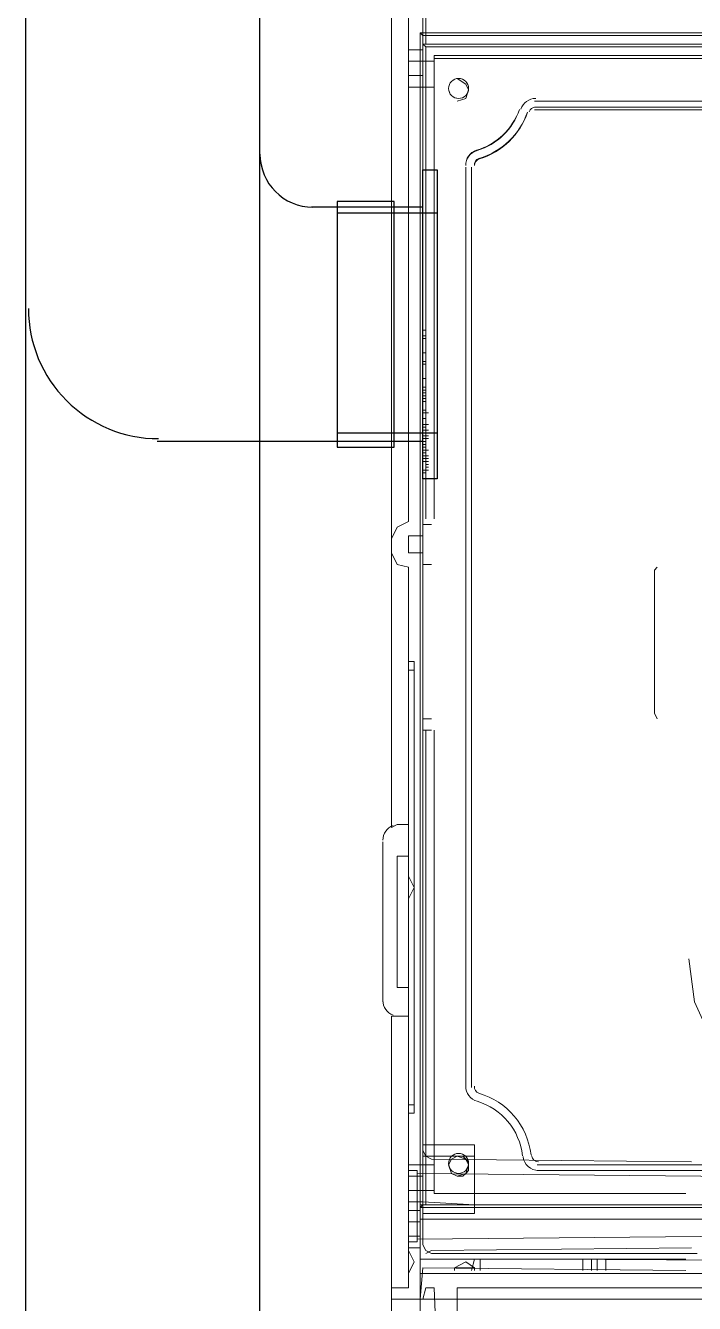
# Model space of a CAD drawing. Header units: millimetres. Extents: x -305 to 1353, y -289 to 1176.
# Drawn here: x 269.17 to 282.31, y 1087.5 to 1112.6 of the extents above; entities that cross this region are included whole.
import ezdxf

# ---------------------------------------------------------------- set-up
doc = ezdxf.new("R2010")
doc.units = ezdxf.units.MM
doc.header["$MEASUREMENT"] = 0
doc.layers.add('PDF_0', color=7, linetype='Continuous')

msp = doc.modelspace()

# ---------------------------------------------------------------- linework, layer by layer
at = {"layer": 'PDF_0', "lineweight": 25}
for points in [[(269.174, 1145.199), (269.174, 1000.931)], [(273.779, 1004.02), (273.779, 1056.471), (273.779, 1109.315), (273.779, 1145.311)], [(276.98, 1109.034), (275.295, 1109.034), (274.79, 1109.034)], [(275.295, 1108.921), (277.261, 1108.921)], [(275.295, 1104.597), (277.261, 1104.597)], [(276.98, 1104.429), (275.295, 1104.429), (271.757, 1104.429)]]:
    msp.add_lwpolyline(points, dxfattribs=at)
at = {"layer": 'PDF_0', "lineweight": 18}
for points in [[(293.659, 1140.426), (293.659, 1087.638), (293.659, 1087.582), (291.525, 1087.582), (291.525, 1087.638), (291.525, 1089.154), (276.924, 1089.154), (276.924, 1087.694), (276.924, 1087.582), (276.362, 1087.582), (276.362, 1087.694), (276.362, 1093.141)], [(276.362, 1131.216), (276.362, 1096.848)], [(276.924, 1089.379), (276.98, 1089.435), (276.98, 1112.403), (276.924, 1112.459)], [(276.98, 1112.403), (283.045, 1112.403), (283.045, 1112.459)], [(276.98, 1111.617), (276.98, 1112.122), (276.98, 1111.617)], [(279.17, 1110.999), (283.045, 1110.999)], [(283.045, 1110.943), (279.17, 1110.943)], [(276.194, 1093.422), (276.194, 1096.567)], [(276.98, 1089.491), (276.98, 1089.996), (276.98, 1089.491)], [(291.525, 1089.379), (291.468, 1089.435), (276.98, 1089.435)], [(276.924, 1088.087), (291.468, 1088.087), (291.525, 1088.087)], [(291.188, 1087.582), (291.525, 1087.582), (276.924, 1087.582), (276.98, 1087.582), (277.036, 1087.806), (277.204, 1087.806), (277.261, 1086.346)], [(277.654, 1086.346), (277.654, 1087.806), (291.131, 1087.806), (291.468, 1087.806), (291.468, 1087.582)], [(276.362, 1040.297), (276.362, 1034.85), (276.362, 1034.738), (276.924, 1034.738), (276.924, 1034.85), (276.924, 1036.254), (291.525, 1036.254), (291.525, 1034.794), (291.525, 1034.738), (293.659, 1034.738), (293.659, 1034.794), (293.659, 1087.526), (293.659, 1087.582), (291.525, 1087.582), (291.525, 1087.526), (291.525, 1086.009), (276.924, 1086.009), (276.924, 1087.526), (276.924, 1087.582), (276.362, 1087.582), (276.362, 1087.526), (276.362, 1082.078)]]:
    msp.add_lwpolyline(points, dxfattribs=at)
at = {"layer": 'PDF_0', "lineweight": 0}
for points in [[(277.036, 1115.997), (277.036, 1112.235), (283.326, 1112.235), (283.326, 1115.997), (277.036, 1115.997), (276.98, 1116.053), (276.98, 1112.235), (277.036, 1112.179), (277.036, 1102.913)], [(276.98, 1115.043), (276.699, 1115.043), (276.699, 1112.122), (276.98, 1112.122)], [(276.98, 1112.403), (276.98, 1102.8), (277.148, 1102.8)], [(276.699, 1112.122), (276.699, 1111.617)], [(277.036, 1106.507), (276.98, 1106.507), (276.98, 1112.235), (277.036, 1112.235)], [(276.98, 1112.235), (276.98, 1112.235)], [(277.036, 1112.179), (282.652, 1112.179)], [(276.699, 1111.898), (277.204, 1111.898), (277.204, 1111.392), (276.699, 1111.392)], [(283.326, 1110.999), (283.326, 1111.112), (283.269, 1111.112), (283.045, 1111.112), (283.269, 1111.112), (283.326, 1111.112), (283.326, 1111.954), (277.204, 1111.954), (277.204, 1112.01), (282.652, 1112.01)], [(277.204, 1112.01), (277.204, 1102.913), (277.204, 1111.954)], [(277.204, 1111.392), (277.204, 1111.898)], [(276.98, 1111.617), (276.699, 1111.617), (276.699, 1102.856), (276.474, 1102.744), (276.362, 1102.519)], [(277.654, 1111.112), (277.822, 1111.168), (277.878, 1111.336), (277.822, 1111.448), (277.654, 1111.561)], [(277.654, 1111.561), (277.654, 1111.561)], [(277.654, 1111.112), (277.654, 1111.112)], [(276.98, 1106.619), (277.036, 1106.619), (277.036, 1106.338), (277.036, 1104.092), (277.036, 1104.036), (276.98, 1104.036), (277.036, 1104.036), (276.98, 1104.036), (277.036, 1104.036), (276.98, 1104.036), (277.036, 1104.036), (276.98, 1104.036), (277.036, 1104.036), (276.98, 1104.036), (277.036, 1104.036), (277.036, 1103.923), (277.092, 1103.923), (277.036, 1103.923)], [(277.036, 1106.45), (276.98, 1106.45)], [(276.98, 1106.17), (277.036, 1106.17)], [(277.036, 1105.664), (276.98, 1105.664)], [(277.036, 1105.496), (276.98, 1105.496)], [(277.036, 1105.44), (276.98, 1105.44)], [(277.036, 1105.327), (276.98, 1105.327)], [(277.036, 1105.271), (276.98, 1105.271)], [(276.98, 1105.047), (277.036, 1105.047), (277.036, 1104.99), (277.092, 1104.99), (277.036, 1104.99)], [(277.036, 1105.047), (277.036, 1105.047)], [(276.98, 1104.878), (277.036, 1104.878), (276.98, 1104.878), (276.98, 1104.766), (277.036, 1104.766), (277.092, 1104.766), (277.036, 1104.766)], [(277.036, 1104.99), (277.036, 1104.99)], [(277.036, 1104.99), (277.036, 1104.99)], [(277.036, 1104.99), (277.036, 1104.99)], [(277.036, 1104.934), (277.036, 1104.934)], [(277.036, 1104.934), (277.036, 1104.934)], [(277.036, 1104.878), (277.036, 1104.878)], [(277.036, 1104.878), (277.036, 1104.878)], [(277.036, 1104.878), (277.036, 1104.878)], [(277.036, 1104.822), (277.036, 1104.822)], [(277.036, 1104.822), (277.036, 1104.822)], [(277.036, 1104.822), (277.036, 1104.822)], [(277.036, 1104.822), (277.036, 1104.822)], [(277.036, 1104.822), (277.036, 1104.822)], [(277.036, 1104.766), (277.036, 1104.766)], [(277.036, 1104.766), (277.036, 1104.766)], [(277.036, 1104.766), (277.036, 1104.766)], [(277.036, 1104.766), (277.036, 1104.766)], [(277.036, 1104.766), (277.036, 1104.766)], [(277.036, 1104.766), (277.036, 1104.766)], [(276.98, 1104.71), (276.98, 1104.71)], [(277.036, 1104.71), (276.98, 1104.71)], [(276.98, 1104.653), (277.036, 1104.653), (276.98, 1104.653), (277.036, 1104.653), (277.036, 1104.597), (276.98, 1104.597), (277.036, 1104.597), (277.092, 1104.597)], [(277.036, 1104.541), (276.98, 1104.541)], [(277.036, 1104.541), (276.98, 1104.541)], [(277.036, 1104.541), (276.98, 1104.541)], [(277.036, 1104.541), (276.98, 1104.541)], [(276.98, 1104.541), (277.092, 1104.541)], [(277.036, 1104.71), (277.036, 1104.71)], [(277.036, 1104.71), (277.036, 1104.71)], [(277.036, 1104.71), (277.036, 1104.71)], [(277.036, 1104.71), (277.036, 1104.71)], [(277.036, 1104.71), (277.036, 1104.71)], [(277.036, 1104.653), (277.036, 1104.653)], [(277.036, 1104.653), (277.036, 1104.653)], [(277.036, 1104.653), (277.036, 1104.653)], [(277.036, 1104.653), (277.036, 1104.653)], [(277.036, 1104.653), (277.036, 1104.653)], [(277.036, 1104.653), (277.036, 1104.653)], [(277.092, 1104.653), (277.036, 1104.653)], [(277.036, 1104.597), (277.036, 1104.597)], [(277.036, 1104.597), (277.036, 1104.597)], [(277.036, 1104.597), (277.036, 1104.597)], [(277.036, 1104.597), (277.036, 1104.597)], [(277.036, 1104.597), (277.036, 1104.597)], [(277.036, 1104.541), (277.036, 1104.429)], [(277.036, 1104.541), (277.036, 1104.541)], [(277.036, 1104.541), (277.092, 1104.541)], [(277.092, 1104.653), (277.092, 1104.653)], [(277.036, 1104.485), (276.98, 1104.485), (276.98, 1104.092), (277.036, 1104.092)], [(276.98, 1104.485), (277.092, 1104.485)], [(276.98, 1104.317), (277.036, 1104.317), (277.036, 1104.373), (276.98, 1104.373), (277.036, 1104.373), (276.98, 1104.373), (277.036, 1104.373), (277.036, 1104.429), (276.98, 1104.429)], [(277.036, 1104.317), (277.036, 1104.26), (276.98, 1104.26), (277.036, 1104.26), (277.092, 1104.26), (277.036, 1104.26)], [(277.036, 1104.485), (277.036, 1104.485)], [(277.036, 1104.485), (277.036, 1104.485)], [(277.036, 1104.485), (277.036, 1104.485)], [(277.036, 1104.485), (277.036, 1104.485)], [(277.036, 1104.485), (277.036, 1104.485)], [(277.036, 1104.429), (277.036, 1104.429)], [(277.036, 1104.429), (277.036, 1104.429)], [(277.036, 1104.429), (277.036, 1104.429)], [(277.036, 1104.373), (277.036, 1104.373)], [(277.036, 1104.373), (277.036, 1104.373)], [(277.036, 1104.373), (277.036, 1104.373)], [(277.036, 1104.26), (277.036, 1104.26)], [(277.036, 1104.26), (277.036, 1104.26)], [(277.036, 1104.26), (277.036, 1104.204)], [(277.036, 1104.26), (277.036, 1104.204)], [(277.036, 1104.204), (276.98, 1104.204)], [(277.036, 1104.148), (276.98, 1104.148)], [(277.036, 1104.148), (276.98, 1104.148)], [(277.092, 1104.092), (277.036, 1104.092), (277.092, 1104.092), (277.036, 1104.092), (276.98, 1104.092), (277.036, 1104.092), (277.036, 1103.811), (276.98, 1103.811), (277.036, 1103.811), (277.036, 1103.867), (276.98, 1103.867), (276.98, 1098.757), (276.98, 1098.982)], [(277.036, 1104.204), (277.036, 1104.204)], [(277.036, 1104.204), (277.036, 1104.204)], [(277.036, 1104.204), (277.036, 1104.204)], [(277.036, 1104.204), (277.036, 1104.148)], [(277.036, 1104.204), (277.036, 1104.204)], [(277.036, 1104.148), (277.036, 1104.148)], [(277.036, 1104.148), (277.036, 1104.148)], [(277.036, 1104.148), (277.036, 1104.148)], [(277.036, 1104.148), (277.036, 1104.148)], [(277.036, 1104.148), (277.036, 1104.148)], [(277.036, 1104.148), (277.092, 1104.148)], [(277.092, 1104.148), (277.036, 1104.148)], [(277.036, 1104.092), (277.036, 1104.092)], [(277.036, 1104.092), (277.036, 1104.092)], [(277.036, 1104.092), (277.036, 1104.092)], [(277.036, 1104.092), (277.036, 1104.092)], [(277.036, 1104.092), (277.036, 1104.092)], [(277.036, 1104.092), (277.036, 1104.092)], [(277.036, 1104.036), (277.036, 1104.036)], [(277.036, 1104.036), (277.036, 1104.036)], [(277.036, 1104.036), (277.036, 1104.036)], [(277.036, 1104.036), (277.036, 1104.036)], [(277.036, 1104.036), (277.036, 1104.036)], [(277.036, 1104.036), (277.036, 1104.036)], [(277.036, 1104.036), (277.036, 1104.036)], [(277.036, 1104.036), (277.092, 1104.036)], [(277.036, 1103.98), (277.036, 1103.98)], [(277.036, 1103.98), (277.036, 1103.98)], [(277.036, 1103.98), (277.036, 1103.98)], [(277.036, 1103.98), (277.036, 1103.98)], [(277.036, 1103.98), (277.036, 1103.98)], [(277.036, 1103.98), (277.036, 1103.98)], [(277.036, 1103.98), (277.036, 1103.98)], [(277.036, 1103.98), (277.036, 1103.98)], [(277.036, 1103.923), (277.036, 1103.923)], [(277.036, 1103.923), (277.036, 1103.923)], [(277.036, 1103.923), (277.036, 1103.923)], [(277.036, 1103.923), (277.036, 1103.923)], [(277.036, 1103.867), (277.036, 1103.867)], [(277.036, 1103.867), (277.036, 1103.867)], [(277.036, 1103.867), (277.036, 1103.867)], [(277.036, 1103.867), (277.036, 1103.867)], [(277.036, 1103.867), (277.092, 1103.867)], [(277.036, 1103.867), (277.036, 1103.867)], [(277.036, 1103.811), (277.036, 1103.811)], [(276.98, 1102.014), (276.98, 1102.239), (276.699, 1102.239), (276.699, 1102.576), (276.98, 1102.576), (276.98, 1102.8)], [(276.362, 1096.848), (276.474, 1096.904), (276.699, 1096.904), (276.699, 1101.958), (276.474, 1102.014), (276.362, 1102.239)], [(277.148, 1102.014), (276.98, 1102.014), (276.98, 1098.982), (277.148, 1098.982)], [(281.585, 1098.982), (281.529, 1099.094), (281.529, 1101.902), (281.585, 1101.958)], [(276.699, 1100.105), (276.811, 1100.105), (276.811, 1099.206), (276.811, 1092.13), (276.811, 1091.232), (276.699, 1091.232)], [(276.811, 1099.936), (276.699, 1099.936)], [(277.148, 1098.757), (276.98, 1098.757), (276.98, 1089.491), (276.699, 1089.491), (276.699, 1089.098), (276.924, 1089.098)], [(276.98, 1089.435), (277.036, 1089.435), (277.036, 1098.757)], [(276.699, 1096.904), (276.699, 1096.286)], [(276.699, 1095.893), (276.699, 1095.893)], [(276.699, 1095.444), (276.699, 1095.444)], [(276.924, 1089.435), (276.98, 1089.435), (276.98, 1094.545)], [(276.699, 1093.703), (276.699, 1093.141), (276.699, 1089.996), (276.98, 1089.996)], [(276.362, 1093.141), (276.474, 1093.141), (276.699, 1093.141)], [(276.811, 1091.4), (276.699, 1091.4)], [(276.98, 1090.614), (277.991, 1090.614), (277.991, 1089.266), (276.98, 1089.266)], [(276.98, 1090.502), (277.036, 1090.39), (277.148, 1090.333), (282.259, 1090.277)], [(276.699, 1090.221), (277.204, 1090.221), (277.204, 1089.716), (276.699, 1089.716)], [(277.991, 1090.39), (276.98, 1090.39)], [(277.204, 1089.716), (277.204, 1090.221)], [(277.654, 1089.996), (277.766, 1089.996), (277.822, 1090.053), (277.878, 1090.109), (277.878, 1090.221), (277.878, 1090.277), (277.822, 1090.333), (277.766, 1090.39), (277.654, 1090.39)], [(277.654, 1090.39), (277.654, 1090.39)], [(277.654, 1090.39), (277.654, 1090.39)], [(276.699, 1090.109), (276.868, 1090.109), (276.868, 1088.705), (276.699, 1088.705)], [(276.699, 1089.996), (276.699, 1089.491)], [(276.868, 1090.053), (288.717, 1089.94), (288.717, 1088.873), (276.868, 1088.761)], [(277.654, 1089.996), (277.654, 1089.996)], [(277.654, 1089.996), (277.654, 1089.996)], [(277.991, 1089.435), (276.98, 1089.491), (276.98, 1088.649), (277.036, 1088.536), (277.148, 1088.48), (282.371, 1088.48)], [(277.204, 1089.66), (277.204, 1089.66)], [(276.924, 1089.323), (276.699, 1089.323)], [(286.302, 1089.154), (291.525, 1089.154), (291.525, 1089.379), (290.064, 1089.379), (291.525, 1089.379), (279.338, 1089.379), (276.924, 1089.379), (276.924, 1089.154), (282.146, 1089.154)], [(276.924, 1089.379), (276.924, 1089.379)], [(276.924, 1089.379), (279.338, 1089.379)], [(277.036, 1089.435), (282.146, 1089.435)], [(276.699, 1089.098), (276.699, 1088.593)], [(276.924, 1089.154), (276.924, 1089.154)], [(276.924, 1088.817), (276.699, 1088.817)], [(276.924, 1088.593), (276.699, 1088.593), (276.699, 1087.806), (276.362, 1087.806)], [(276.699, 1088.536), (276.699, 1088.536)], [(282.259, 1088.593), (277.148, 1088.536), (277.036, 1088.48)], [(276.924, 1088.368), (282.146, 1088.368)], [(276.924, 1087.582), (276.98, 1088.199), (282.146, 1088.143)], [(277.991, 1088.199), (277.822, 1088.312), (277.598, 1088.199)], [(277.991, 1088.143), (277.991, 1088.199), (277.598, 1088.199), (277.598, 1088.143)], [(277.935, 1088.143), (277.991, 1088.368), (278.159, 1088.368), (279.058, 1088.368), (279.338, 1088.368), (289.054, 1088.312), (289.334, 1088.312), (290.289, 1088.312), (290.514, 1088.312), (290.514, 1088.087)], [(278.103, 1088.368), (278.103, 1088.143)], [(280.125, 1088.368), (280.125, 1088.143)], [(280.293, 1088.368), (280.293, 1088.143)], [(280.405, 1088.368), (280.405, 1088.143)], [(280.574, 1088.368), (280.574, 1088.143)], [(276.699, 1088.087), (276.699, 1088.087)], [(276.924, 1088.087), (282.034, 1088.087)]]:
    msp.add_lwpolyline(points, dxfattribs=at)
at = {"layer": 'PDF_0', "lineweight": 18}
for points in [[(276.924, 1089.379), (291.525, 1089.379), (291.525, 1106.731), (283.045, 1106.731), (283.045, 1112.459), (276.924, 1112.459)], [(283.045, 1111.112), (279.17, 1111.112)], [(277.822, 1109.82), (277.822, 1091.737)], [(277.935, 1109.82), (277.935, 1091.737)], [(276.474, 1096.286), (276.474, 1093.703), (276.699, 1093.703), (276.699, 1096.286)], [(279.226, 1090.221), (288.941, 1090.221)], [(279.226, 1090.109), (288.941, 1090.109)]]:
    msp.add_lwpolyline(points, close=True, dxfattribs=at)
for points in [[(277.682, 1111.561, 0.414214), (277.485, 1111.364, 0.414214), (277.682, 1111.168)], [(278.045, 1110.145, 0.333969), (277.822, 1109.848, -0.333969), (278.033, 1110.15, 0.244036), (278.876, 1110.953, -0.244036), (278.045, 1110.145)], [(278.079, 1109.989, 0.244047), (279.036, 1110.898, -0.244047), (278.092, 1109.983, 0.334171), (277.991, 1109.848, -0.334171), (278.079, 1109.989)], [(278.045, 1091.469, -0.334037), (277.822, 1091.765, 0.334037), (278.045, 1091.469, -0.301361), (278.936, 1090.399, 0.301361), (278.045, 1091.469)], [(278.079, 1091.625, -0.301396), (279.104, 1090.418, 0.301396), (278.079, 1091.625, -0.334021), (277.991, 1091.765, 0.334021), (278.079, 1091.625)], [(277.682, 1090.446, 0.414214), (277.485, 1090.249, 0.414214), (277.682, 1090.053)]]:
    msp.add_lwpolyline(points, format="xyb", dxfattribs=at)
for points in [[(279.198, 1111.168, 0.32004), (278.906, 1110.959, -0.32004)], [(279.198, 1110.999, 0.319875), (279.065, 1110.905, -0.319875)], [(278.947, 1090.381, 0.379984), (279.254, 1090.109, -0.379984)], [(279.115, 1090.401, 0.379961), (279.254, 1090.277, -0.379961)]]:
    msp.add_lwpolyline(points, format="xyb", close=True, dxfattribs=at)
at = {"layer": 'PDF_0', "lineweight": 25}
for points in [[(276.98, 1109.764), (277.261, 1109.764), (277.261, 1103.699), (276.98, 1103.699)], [(276.418, 1109.146), (275.295, 1109.146), (275.295, 1104.317), (276.418, 1104.317)]]:
    msp.add_lwpolyline(points, close=True, dxfattribs=at)
at = {"layer": 'PDF_0', "lineweight": 0}
for points in [[(277.036, 1106.001), (276.98, 1106.001)], [(276.98, 1105.945), (277.036, 1105.945)], [(276.98, 1105.945), (277.036, 1105.945)], [(276.98, 1105.384), (277.036, 1105.384)], [(277.036, 1105.384), (276.98, 1105.384)], [(276.98, 1105.215), (277.036, 1105.215)], [(277.036, 1105.215), (276.98, 1105.215)], [(276.98, 1104.99), (277.036, 1104.99)], [(276.98, 1104.766), (277.036, 1104.766)], [(276.98, 1104.597), (277.036, 1104.597)], [(276.98, 1104.541), (277.036, 1104.541)], [(276.98, 1104.541), (277.036, 1104.541)], [(276.98, 1104.485), (277.036, 1104.485)], [(276.98, 1104.429), (277.036, 1104.429)], [(276.98, 1104.317), (277.036, 1104.317)], [(276.98, 1104.204), (277.036, 1104.204)], [(276.98, 1104.204), (277.036, 1104.204)], [(277.036, 1103.98), (277.092, 1103.98)], [(277.092, 1103.98), (277.036, 1103.98)], [(282.146, 1089.66), (277.204, 1089.66), (277.204, 1098.757), (277.204, 1089.66)], [(276.699, 1095.893), (276.811, 1095.668), (276.699, 1095.444)], [(286.92, 1091.513), (286.19, 1091.232), (285.347, 1091.12), (284.561, 1091.232), (283.775, 1091.513), (283.157, 1092.018), (282.652, 1092.692), (282.315, 1093.422), (282.202, 1094.264), (282.315, 1093.422), (282.652, 1092.692), (283.157, 1092.018), (283.775, 1091.513), (284.561, 1091.232), (285.347, 1091.12), (286.19, 1091.232)], [(277.878, 1090.221), (277.822, 1090.333), (277.654, 1090.39), (277.541, 1090.333), (277.485, 1090.221), (277.541, 1090.053), (277.654, 1089.996), (277.822, 1090.053)], [(277.878, 1090.221), (277.822, 1090.333), (277.654, 1090.39), (277.541, 1090.333), (277.485, 1090.221), (277.541, 1090.053), (277.654, 1089.996), (277.822, 1090.053)], [(276.699, 1088.536), (276.811, 1088.312), (276.699, 1088.087)]]:
    msp.add_lwpolyline(points, close=True, dxfattribs=at)
at = {"layer": 'PDF_0', "lineweight": 18}
for centre in [(277.682, 1111.364), (277.682, 1090.249)]:
    msp.add_circle(centre, 0.197, dxfattribs=at)
at = {"layer": 'PDF_0', "lineweight": 25}
for centre, radius, start, end in [((274.818, 1110.073), 1.039, 180.0011, 269.9989), ((271.785, 1107.04), 2.555, 179.9999, 270.0001)]:
    msp.add_arc(centre, radius, start, end, dxfattribs=at)
at = {"layer": 'PDF_0', "lineweight": 18}
for centre, start, end in [((276.502, 1096.595), 109.8752, 179.9981), ((276.502, 1093.45), 179.9978, 250.1289)]:
    msp.add_arc(centre, 0.309, start, end, dxfattribs=at)

doc.saveas('drawing.dxf')
